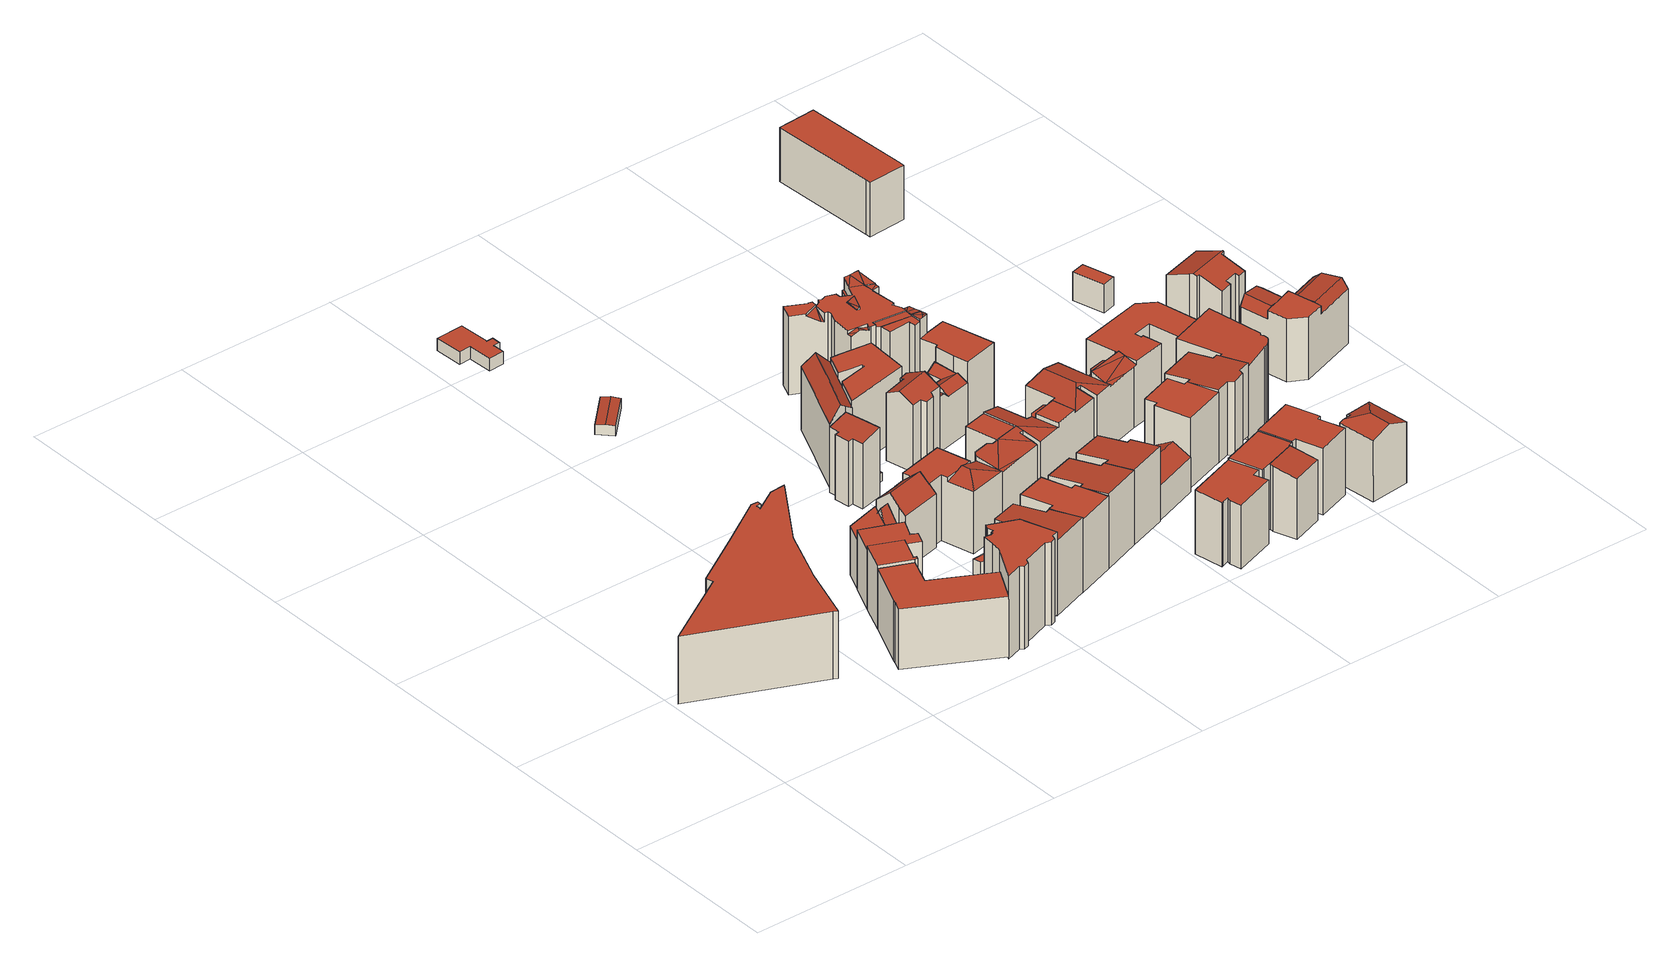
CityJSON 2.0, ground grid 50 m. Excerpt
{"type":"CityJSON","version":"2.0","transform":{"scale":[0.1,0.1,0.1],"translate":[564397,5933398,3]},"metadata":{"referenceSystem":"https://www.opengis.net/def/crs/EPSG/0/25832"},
"CityObjects":{
"building1":{"type":"Building","attributes":{"Gemeindeschluessel":"02000000","Geometrietyp2DReferenz":"3000","function":"31001_1120","roofType":"1000","measuredHeight":21.21,"storeysAboveGround":6},"geometry":[{"type":"MultiSurface","lod":"2","boundaries":[[[0,1,2,3]],[[4,5,6,7]],[[7,6,8,9]],[[9,8,10,11]],[[11,10,12,13]],[[13,12,14,15]],[[16,17,18,19]],[[19,18,20,21]],[[21,20,22,23]],[[23,22,24,25]],[[25,24,26,27]],[[28,29,30,31]],[[31,30,32,33]],[[32,30,29,14,12,10,8,6,5,26,24,22,20,18,17,2,1]],[[28,31,33,0,3,16,19,21,23,25,27,4,7,9,11,13,15]],[[0,33,32,1]],[[28,15,14,29]],[[4,27,26,5]],[[16,3,2,17]]],"semantics":{"surfaces":[{"type":"WallSurface"},{"type":"RoofSurface"},{"type":"GroundSurface"}],"values":[0,0,0,0,0,0,0,0,0,0,0,0,0,1,2,0,0,0,0]}}]},
"building2":{"type":"Building","attributes":{"Gemeindeschluessel":"02000000","Geometrietyp2DReferenz":"3000","function":"31001_2010","roofType":"1000","measuredHeight":19.08,"storeysAboveGround":6},"geometry":[{"type":"MultiSurface","lod":"2","boundaries":[[[34,35,36,37]],[[38,39,40,41]],[[41,40,42,43]],[[44,45,46,47]],[[48,36,35,49]],[[50,51,52,53,54]],[[49,35,34,55,56,57]],[[38,41,43,44,47,58,50,54,48,49,57]],[[56,55,59,60,46,45,42,40,39]],[[42,45,44,43]],[[46,60,58,47]],[[60,59,61,51,50,58]],[[56,39,38,57]],[[37,36,48,54,53]],[[59,55,34,52,51,61]],[[37,53,52,34]]],"semantics":{"surfaces":[{"type":"RoofSurface"},{"type":"WallSurface"},{"type":"GroundSurface"}],"values":[0,1,1,1,1,1,1,2,0,1,1,1,1,1,1,0]}}]},
"building3":{"type":"Building","attributes":{"Gemeindeschluessel":"02000000","Geometrietyp2DReferenz":"3000","function":"31001_2070","roofType":"1000","measuredHeight":19.96,"storeysAboveGround":6},"geometry":[{"type":"MultiSurface","lod":"2","boundaries":[[[62,63,64,65]],[[66,67,68,69]],[[70,71,72,73]],[[74,62,65,75]],[[76,77,78,79]],[[63,80,81,64]],[[82,83,84,85]],[[85,84,86,87]],[[88,89,82,85,87,66,69,90,76,79,74,75]],[[86,84,83,72,71,91,68,67]],[[77,76,90,91,71,70]],[[73,72,89,88,92]],[[74,79,78,80,63,62]],[[88,75,65,64,81,92]],[[86,67,66,87]],[[72,83,82,89]],[[68,91,90,69]],[[73,92,81,80,78,77,70]]],"semantics":{"surfaces":[{"type":"RoofSurface"},{"type":"WallSurface"},{"type":"GroundSurface"}],"values":[0,1,1,1,1,1,1,1,2,0,1,1,1,1,1,1,1,0]}}]},
"building4":{"type":"Building","attributes":{"Gemeindeschluessel":"02000000","Geometrietyp2DReferenz":"3000","function":"31001_2010","roofType":"1000","measuredHeight":18.75,"storeysAboveGround":6},"geometry":[{"type":"MultiSurface","lod":"2","boundaries":[[[93,94,95,96]],[[97,98,99,100]],[[100,99,101,102]],[[103,104,105,106]],[[95,107,108,96]],[[109,94,93,110]],[[102,101,111,112]],[[103,106,109,110,97,100,102,112]],[[97,110,93,96,108,98]],[[109,106,105,107,95,94]],[[104,103,112,111]],[[104,111,101,99,98,108,107,105]]],"semantics":{"surfaces":[{"type":"RoofSurface"},{"type":"WallSurface"},{"type":"GroundSurface"}],"values":[0,1,1,1,1,1,1,2,1,1,1,0]}}]},
"building5":{"type":"Building","attributes":{"Gemeindeschluessel":"02000000","Geometrietyp2DReferenz":"3000","function":"31001_3060","roofType":"3100","measuredHeight":3.36,"storeysAboveGround":1},"geometry":[{"type":"MultiSurface","lod":"2","boundaries":[[[113,114,115,116]],[[117,118,114,113]],[[119,116,115,120]],[[121,118,117,122]],[[122,117,113,116,119]],[[120,115,114,118,121]],[[120,121,122,119]]],"semantics":{"surfaces":[{"type":"RoofSurface"},{"type":"WallSurface"},{"type":"GroundSurface"}],"values":[0,0,1,1,1,1,2]}}]},
"building6":{"type":"Building","attributes":{"Gemeindeschluessel":"02000000","Geometrietyp2DReferenz":"3000","function":"31001_2160","roofType":"1000","measuredHeight":3.96,"storeysAboveGround":1},"geometry":[{"type":"MultiSurface","lod":"2","boundaries":[[[123,124,125,126]],[[127,128,129,130]],[[130,129,131,132]],[[132,131,133,134]],[[134,133,135,136]],[[136,135,137,138]],[[139,137,135,133,131,129,128,140,125,124]],[[141,123,126,142,127,130,132,134,136,138]],[[141,138,137,139]],[[127,142,140,128]],[[123,141,139,124]],[[142,126,125,140]]],"semantics":{"surfaces":[{"type":"WallSurface"},{"type":"RoofSurface"},{"type":"GroundSurface"}],"values":[0,0,0,0,0,0,1,2,0,0,0,0]}}]},
"building7":{"type":"Building","attributes":{"Gemeindeschluessel":"02000000","Geometrietyp2DReferenz":"3000","function":"31001_1010","roofType":"1000","measuredHeight":18.12,"storeysAboveGround":4},"geometry":[{"type":"MultiSurface","lod":"2","boundaries":[[[143,144,145,146,147]],[[148,149,150,151]],[[145,152,146]],[[153,154,155]],[[156,157,158,159]],[[160,161,162,148,151,163,156,159]],[[157,156,163,144,143]],[[164,160,159,158]],[[153,147,146]],[[149,148,162,165]],[[165,162,161,166]],[[161,160,164,155,154,166]],[[163,151,150,152,145,144]],[[164,158,157,143,147,153,155]],[[165,166,154,153,146,152,150,149]]],"semantics":{"surfaces":[{"type":"RoofSurface"},{"type":"WallSurface"},{"type":"GroundSurface"}],"values":[0,1,1,1,1,2,1,1,1,1,1,1,1,0,0]}}]},
"building8":{"type":"Building","attributes":{"name":"Gustav-Adolf-Kirche","Gemeindeschluessel":"02000000","Geometrietyp2DReferenz":"3000","function":"31001_3040","roofType":"1000","measuredHeight":26.11,"storeysAboveGround":5},"geometry":[{"type":"MultiSurface","lod":"2","boundaries":[[[167,168,169,170]],[[170,169,171,172]],[[172,171,173,174]],[[174,173,175,176]],[[177,178,179,180]],[[181,182,183,184]],[[184,183,185,186]],[[186,185,187,188]],[[188,187,189,190]],[[190,189,191,192]],[[192,191,193,194]],[[194,193,195,196]],[[196,195,197,198]],[[199,200,201,202]],[[203,204,205,206]],[[206,205,207,208]],[[208,207,209,210]],[[210,209,211,212]],[[212,211,213,214]],[[215,216,217,218]],[[219,220,221,222]],[[197,195,193,191,189,187,185,183,182,179,178,175,173,171,169,168,221,220,223,217,216]],[[215,218,224,219,222,167,170,172,174,176,225,199,202,203,206,208,210,212,214,181,184,186,188,190,192,194,196,198]],[[224,218,217,223]],[[200,199,225,177]],[[204,203,202,201]],[[215,198,197,216]],[[181,214,213,180,179,182]],[[225,176,175,178,177]],[[167,222,221,168]],[[219,224,223,220]],[[204,201,200,177,180,213,211,209,207,205]]],"semantics":{"surfaces":[{"type":"WallSurface"},{"type":"RoofSurface"},{"type":"GroundSurface"}],"values":[0,0,0,0,0,0,0,0,0,0,0,0,0,0,0,0,0,0,0,0,0,1,2,0,0,0,0,0,0,0,0,1]}}]},
"building9":{"type":"Building","attributes":{"Gemeindeschluessel":"02000000","Geometrietyp2DReferenz":"3000","function":"31001_1010","roofType":"3100","measuredHeight":21.76,"storeysAboveGround":5},"geometry":[{"type":"MultiSurface","lod":"2","boundaries":[[[163,226,227,228]],[[228,227,229,230]],[[230,229,231,232]],[[232,231,233,234]],[[234,233,235,236]],[[236,235,237,238]],[[238,237,239,240]],[[240,239,241,242]],[[243,244,245,156]],[[242,241,246,247]],[[248,249,250,251]],[[251,250,252,253]],[[243,156,163,228,230,232,234,236,238,240,242,247,248,251,253]],[[249,248,247,246,254]],[[244,243,253,252]],[[163,156,245,255,226]],[[244,252,250,249,254,255,245]],[[254,246,241,239,237,235,233,231,229,227,226,255]]],"semantics":{"surfaces":[{"type":"WallSurface"},{"type":"GroundSurface"},{"type":"RoofSurface"}],"values":[0,0,0,0,0,0,0,0,0,0,0,0,1,0,0,0,2,2]}}]},
"building10":{"type":"Building","attributes":{"Gemeindeschluessel":"02000000","Geometrietyp2DReferenz":"3000","function":"31001_1120","roofType":"1000","measuredHeight":23.74,"storeysAboveGround":5},"geometry":[{"type":"MultiSurface","lod":"2","boundaries":[[[256,257,258,259]],[[259,258,260,261]],[[261,260,262,263]],[[264,265,266,267]],[[268,269,270,271]],[[266,265,270,269,262,260,258,257,272]],[[268,271,264,267,273,256,259,261,263]],[[273,267,266,272]],[[264,271,270,265]],[[268,263,262,269]],[[256,273,272,257]]],"semantics":{"surfaces":[{"type":"WallSurface"},{"type":"RoofSurface"},{"type":"GroundSurface"}],"values":[0,0,0,0,0,1,2,0,0,0,0]}}]},
"building11":{"type":"Building","attributes":{"Gemeindeschluessel":"02000000","Geometrietyp2DReferenz":"3000","function":"31001_1120","roofType":"1000","measuredHeight":21.86,"storeysAboveGround":6},"geometry":[{"type":"MultiSurface","lod":"2","boundaries":[[[274,275,276,277]],[[277,276,278,279]],[[279,278,280,281]],[[281,280,282,283]],[[284,285,286,287]],[[287,286,288,289]],[[289,288,275,274]],[[290,291,285,284]],[[291,290,283,282]],[[283,290,284,287,289,274,277,279,281]],[[291,282,280,278,276,275,288,286,285]]],"semantics":{"surfaces":[{"type":"WallSurface"},{"type":"GroundSurface"},{"type":"RoofSurface"}],"values":[0,0,0,0,0,0,0,0,0,1,2]}}]},
"building12":{"type":"Building","attributes":{"Gemeindeschluessel":"02000000","Geometrietyp2DReferenz":"3000","function":"31001_1120","roofType":"1000","measuredHeight":22.93,"storeysAboveGround":5},"geometry":[{"type":"MultiSurface","lod":"2","boundaries":[[[292,293,294,295]],[[295,294,296,297]],[[297,296,298,299]],[[299,298,300,301]],[[301,300,302,303]],[[303,302,304,305]],[[305,304,306,307]],[[307,306,308,309]],[[293,292,309,308]],[[309,292,295,297,299,301,303,305,307]],[[293,308,306,304,302,300,298,296,294]]],"semantics":{"surfaces":[{"type":"WallSurface"},{"type":"GroundSurface"},{"type":"RoofSurface"}],"values":[0,0,0,0,0,0,0,0,0,1,2]}}]},
"building13":{"type":"Building","attributes":{"Gemeindeschluessel":"02000000","Geometrietyp2DReferenz":"3000","function":"31001_2080","roofType":"1000","measuredHeight":2.71,"storeysAboveGround":1},"geometry":[{"type":"MultiSurface","lod":"2","boundaries":[[[310,311,281,312]],[[283,313,312,281]],[[283,314,315,313]],[[315,314,316,317]],[[310,317,316,311]],[[281,311,316,314,283]],[[310,312,313,315,317]]],"semantics":{"surfaces":[{"type":"WallSurface"},{"type":"GroundSurface"},{"type":"RoofSurface"}],"values":[0,0,0,0,0,1,2]}}]},
"building14":{"type":"Building","attributes":{"Gemeindeschluessel":"02000000","Geometrietyp2DReferenz":"3000","function":"31001_1010","roofType":"1000","measuredHeight":23.65,"storeysAboveGround":6},"geometry":[{"type":"MultiSurface","lod":"2","boundaries":[[[318,319,320]],[[321,322,323,324]],[[324,323,325,326]],[[327,328,329,330]],[[331,332,333,334]],[[335,336,337,320]],[[320,337,338,318]],[[339,340,341,342,343,344,345,346,347,348]],[[325,323,322,327,330,349,350,351,335,320,319,343,342,341,340,339]],[[348,347,346,345,344,352,353,354,355,356]],[[357,358,359,334,333,360,361,336,335,351,362]],[[343,319,318,338,363,364,365,366,367,352,344]],[[368,369,370,371,372,373,374,375,376,377]],[[371,370,369,368,378,321,324,326,379,356,355,354,353,352,367,366,365,364,380,381,372],[359,358,357,362,382,383,384,331,334]],[[377,376,375,374,373,385,386,363,338,337,336,361,360,333,332,329,328]],[[384,383,382,362,351,350,349,330]],[[386,385,373,372,381,380,364,363]],[[327,322,321,378,368,377,328]],[[330,329,332,331,384]],[[356,379,326,325,339,348]]],"semantics":{"surfaces":[{"type":"RoofSurface"},{"type":"WallSurface"},{"type":"GroundSurface"}],"values":[0,1,1,1,1,1,1,0,0,1,1,1,1,2,0,1,1,1,1,1]}}]},
"building15":{"type":"Building","attributes":{"Gemeindeschluessel":"02000000","Geometrietyp2DReferenz":"3000","function":"31001_1120","roofType":"1000","measuredHeight":23.63,"storeysAboveGround":5},"geometry":[{"type":"MultiSurface","lod":"2","boundaries":[[[387,388,389,390]],[[390,389,391,392]],[[392,391,393,394]],[[394,393,395,396]],[[396,395,397,398]],[[398,397,399,400]],[[400,399,401,402]],[[402,401,403,404]],[[388,387,404,403]],[[404,387,390,392,394,396,398,400,402]],[[388,403,401,399,397,395,393,391,389]]],"semantics":{"surfaces":[{"type":"WallSurface"},{"type":"GroundSurface"},{"type":"RoofSurface"}],"values":[0,0,0,0,0,0,0,0,0,1,2]}}]},
"building16":{"type":"Building","attributes":{"Gemeindeschluessel":"02000000","Geometrietyp2DReferenz":"3000","function":"31001_1120","roofType":"3100","measuredHeight":23.64,"storeysAboveGround":6},"geometry":[{"type":"MultiSurface","lod":"2","boundaries":[[[405,406,407,408,409,410,411]],[[412,411,410,413]],[[413,410,409,414]],[[414,409,408,415]],[[415,408,407,416]],[[417,418,419,420]],[[421,422,423,424]],[[424,423,425,426]],[[427,421,424,426,412,413,414,415,416,417,420]],[[422,421,427,428]],[[428,427,420,419]],[[412,426,425,405,411]],[[417,416,407,406,418]],[[428,419,418,406,405,425,423,422]]],"semantics":{"surfaces":[{"type":"RoofSurface"},{"type":"WallSurface"},{"type":"GroundSurface"}],"values":[0,1,1,1,1,1,1,1,2,1,1,1,1,0]}}]},
"building17":{"type":"Building","attributes":{"Gemeindeschluessel":"02000000","Geometrietyp2DReferenz":"3000","function":"31001_1120","roofType":"1000","measuredHeight":23.73,"storeysAboveGround":5},"geometry":[{"type":"MultiSurface","lod":"2","boundaries":[[[429,430,431,432]],[[432,431,433,434]],[[434,433,435,436]],[[436,435,437,396]],[[396,437,393,394]],[[394,393,438,439]],[[439,438,440,441]],[[430,429,441,440]],[[441,429,432,434,436,396,394,439]],[[430,440,438,393,437,435,433,431]]],"semantics":{"surfaces":[{"type":"WallSurface"},{"type":"GroundSurface"},{"type":"RoofSurface"}],"values":[0,0,0,0,0,0,0,0,1,2]}}]},
"building18":{"type":"Building","attributes":{"Gemeindeschluessel":"02000000","Geometrietyp2DReferenz":"3000","function":"31001_1120","roofType":"3100","measuredHeight":17.54,"storeysAboveGround":5},"geometry":[{"type":"MultiSurface","lod":"2","boundaries":[[[442,443,444,445,446]],[[447,443,442]],[[448,444,443,449]],[[445,450,446]],[[451,452,453,454]],[[454,453,455,456]],[[457,458,459,448,460]],[[461,462,463,449,443,447,464]],[[465,466,459,458,451,454,456,467,461,464]],[[465,464,447,442,446,450,468]],[[452,451,458,457,469]],[[461,467,470,471,472,462]],[[470,467,456,455]],[[448,449,463,473]],[[445,444,448]],[[448,459,466,474]],[[474,466,465,468]],[[470,455,453,452,469,471]],[[473,463,462,472]],[[473,472,471,469,457,460,448]],[[474,468,450,445,448]]],"semantics":{"surfaces":[{"type":"RoofSurface"},{"type":"WallSurface"},{"type":"GroundSurface"}],"values":[0,0,0,1,1,1,1,1,2,1,1,1,1,1,1,1,1,0,0,0,0]}}]},
"building19":{"type":"Building","attributes":{"Gemeindeschluessel":"02000000","Geometrietyp2DReferenz":"3000","function":"31001_1120","roofType":"1000","measuredHeight":20.12,"storeysAboveGround":5},"geometry":[{"type":"MultiSurface","lod":"2","boundaries":[[[475,476,477,478,479,480,481,482,483,484,485,486]],[[487,488,489,490,491,492,493,494,495,496,497,498]],[[498,497,476,475]],[[497,496,477,476]],[[496,495,478,477]],[[495,494,479,478]],[[494,493,480,479]],[[493,492,481,480]],[[492,491,482,481]],[[491,490,483,482]],[[490,489,484,483]],[[489,488,485,484]],[[488,487,486,485]],[[487,498,475,486]]],"semantics":{"surfaces":[{"type":"GroundSurface"},{"type":"RoofSurface"},{"type":"WallSurface"}],"values":[0,1,2,2,2,2,2,2,2,2,2,2,2,2]}}]},
"building20":{"type":"Building","attributes":{"Gemeindeschluessel":"02000000","Geometrietyp2DReferenz":"3000","function":"31001_1010","roofType":"1000","measuredHeight":25.19,"storeysAboveGround":7},"geometry":[{"type":"MultiSurface","lod":"2","boundaries":[[[499,500,501,502,503,504,505]],[[506,507,508]],[[509,507,506]],[[510,511,512]],[[510,513,514,511]],[[515,514,513]],[[515,516,517,514]],[[518,519,520,521,522,523]],[[524,525,526]],[[527,528,524]],[[529,530,531,532,533,534,535]],[[536,537,538]],[[539,536,538]],[[539,540,536]],[[541,542,540,539]],[[543,544,545,546]],[[547,544,543]],[[548,549,550,551]],[[552,553,549,548]],[[520,554,555,552,548]],[[556,557,558,559]],[[560,561,556,559]],[[562,556,561]],[[563,557,556]],[[562,564,563,556]],[[565,566,567]],[[568,569,570,571,572,573,574,575,576]],[[577,578,579,580,581]],[[582,505,504,583]],[[583,504,503,584]],[[584,503,502,585]],[[566,501,500,586,507,567]],[[507,586,500,499,508]],[[587,588,589,590]],[[509,591,586,507]],[[567,507,586,592,565]],[[575,593,594,576]],[[516,595,596,517]],[[522,597,598,523]],[[599,598,600,601]],[[534,519,518,535]],[[521,602,597,522]],[[603,527,604]],[[576,594,605,568]],[[524,528,606]],[[606,528,527,603]],[[607,532,531,608]],[[608,531,530,609]],[[609,530,529,610]],[[611,612,613,614]],[[545,541,539,546]],[[580,547,543,581]],[[558,555,554,559]],[[615,574,573,616]],[[616,573,572,617]],[[617,572,571,618]],[[619,579,578,620]],[[621,622,623,624,625,591,509,506,508,499,505,582]],[[541,545,544,547,580,579,619,626,627,628,629,542]],[[607,630,631,632,633,564,562,561,560,533,532]],[[564,633,634,635,636,637,638,553,552,555,558,557,563]],[[639,640,641,642,601,600,595,516,515,513,510,512,643]],[[514,596,595,600,598,597,602,644,613,612,645,646,647,648,539,538,605,594,593,649,650,651,652,653,654,655,592,586,591,625,656,657,658,589,588,659],[525,524,606,603,604,526]],[[632,631,630,607,608,609,610,660,599,601,642,641,640,639,643,661,587,590,662,663,664,624,623,622,621,582,583,584,585,665,666,667,668,669,670,671,672,673,674,615,616,617,618,675,676,677,629,628,627,626,619,620,678,679,680,611,614,681,682,683,638,637,636,635,634,633]],[[501,566,565,592,655,667,666,665,585,502]],[[512,511,659,588,587,661,643]],[[644,551,550,682,681,614,613]],[[571,570,537,536,540,677,676,675,618]],[[533,560,559,554,520,519,534]],[[550,549,553,638,683,682]],[[542,629,677,540]],[[678,620,578,577,647,646,679]],[[648,647,577,581,543,546,539]],[[605,538,537,570,569,568]],[[645,612,611,680,679,646]],[[610,529,535,518,660]],[[602,521,520,548,551,644]],[[660,518,523,598,599]],[[593,575,574,615,674,673,649]],[[664,663,657,656,625,624]],[[651,650,649,673,672,671]],[[652,651,671,670,669,653]],[[655,654,653,669,668,667]],[[514,517,596,514,659,511]],[[589,658,657,663,662,590]],[[604,527,524,526]]],"semantics":{"surfaces":[{"type":"RoofSurface"},{"type":"WallSurface"},{"type":"GroundSurface"}],"values":[0,0,0,0,0,0,0,0,0,0,0,0,0,0,0,0,0,0,0,0,0,0,0,0,0,0,0,0,1,1,1,1,1,1,1,1,1,1,1,1,1,1,1,1,1,1,1,1,1,1,1,1,1,1,1,1,1,1,1,1,1,1,0,2,1,1,1,1,1,1,1,1,1,1,1,1,1,1,1,1,1,1,1,1,1,0]}}]},
"building21":{"type":"Building","attributes":{"Gemeindeschluessel":"02000000","Geometrietyp2DReferenz":"3000","function":"31001_1010","roofType":"1000","measuredHeight":21.42,"storeysAboveGround":5},"geometry":[{"type":"MultiSurface","lod":"2","boundaries":[[[684,685,686,687,688,689]],[[690,686,685]],[[686,690,691,692,693,694,695,696,697,687]],[[698,699,692]],[[700,701,702,703]],[[704,705,706,707,708,709,710,711,712]],[[708,713,709]],[[714,715,716,717]],[[718,719,720]],[[721,718,720]],[[722,723,724,718,721]],[[725,722,721]],[[726,727,728,729,730,731]],[[732,733,734,735,736,737,738,739]],[[740,741,742,743]],[[696,744,697]],[[688,745,689]],[[746,695,694,747]],[[692,691,698]],[[692,748,693]],[[700,710,709,701]],[[749,707,706,750]],[[750,706,705,751]],[[752,753,754,755]],[[755,754,756,757]],[[731,756,758,726]],[[701,709,759,702]],[[726,758,717,716,760,727]],[[760,716,715,761]],[[762,714,717,758]],[[727,760,763,728]],[[764,765,766,767]],[[767,766,768,769]],[[770,771,772,773]],[[773,772,774,775]],[[775,774,776,777]],[[778,779,780,781]],[[739,782,783,732]],[[721,784,725]],[[732,783,720,719,785,733]],[[785,719,718]],[[721,720,783]],[[733,785,786,734]],[[787,788,789,790]],[[791,792,793,794]],[[794,793,795,796]],[[724,797,718]],[[798,799,800,801]],[[802,803,804,805]],[[806,730,729,807]],[[808,738,737,809]],[[809,737,736,810]],[[810,736,735,811]],[[812,813,814,815]],[[712,711,816,817,818,819]],[[777,776,820,761,715,714,762,713,708,707,749]],[[813,812,801,800]],[[815,814,821,822]],[[823,723,722,725,784,824,771,770]],[[825,821,814,813,800,799,789,788,786,785,718,797,795,793,792]],[[826,791,794,796,823,770,773,775,777,749,750,751,827,828,829,830,740,743,831,746,747,802,805,817,816,832,752,755,757,806,807,764,767,769,778,781,808,809,810,811,787,790,798,801,812,815,822]],[[829,828,698,691,690,685,684]],[[803,802,747,694,693,748]],[[699,698,828,827,833]],[[798,790,789,799]],[[787,811,735,734,786,788]],[[791,826,825,792]],[[826,822,821,825]],[[823,796,795,797,724,723]],[[808,781,780,782,739,738]],[[764,807,729,728,763,765]],[[778,769,768,834,779]],[[806,757,756,731,730]],[[827,751,705,704,833]],[[832,816,711,710,700,703]],[[752,832,703,702,759,753]],[[818,817,805,804]],[[688,687,697]],[[830,829,684,689,745,835]],[[746,831,836,744,696,695]],[[741,740,830,835]],[[836,831,743,742]],[[837,824,784,721,783,782,780,779,834]],[[771,824,837,820,776,774,772]],[[766,765,763,760,761,820,837,834,768]],[[709,713,762,758,756,754,753,759]],[[699,833,704,712,819,692]],[[818,804,803,748,692,819]],[[836,742,741,835,745,688,697,744]]],"semantics":{"surfaces":[{"type":"RoofSurface"},{"type":"WallSurface"},{"type":"GroundSurface"}],"values":[0,0,0,0,0,0,0,0,0,0,0,0,0,0,1,1,1,1,1,1,1,1,1,1,1,1,1,1,1,1,1,1,1,1,1,1,1,1,1,1,1,1,1,1,1,1,1,1,1,1,1,1,1,1,1,1,1,1,1,0,2,1,1,1,1,1,1,1,1,1,1,1,1,1,1,1,1,1,1,1,1,1,0,0,0,0,0,0,0]}}]},
"building22":{"type":"Building","attributes":{"Gemeindeschluessel":"02000000","Geometrietyp2DReferenz":"3000","function":"31001_2010","roofType":"3100","measuredHeight":14.02,"storeysAboveGround":3},"geometry":[{"type":"MultiSurface","lod":"2","boundaries":[[[838,839,840,841,842,843,844,845,846]],[[847,840,839,848]],[[849,846,845,850]],[[850,845,844,851]],[[851,844,843,852]],[[852,843,842,853]],[[853,842,841,854]],[[855,838,846,849]],[[856,847,848,857]],[[857,848,839,838,855]],[[854,841,840,847,856]],[[854,856,857,855,849,850,851,852,853]]],"semantics":{"surfaces":[{"type":"RoofSurface"},{"type":"WallSurface"},{"type":"GroundSurface"}],"values":[0,0,1,1,1,1,1,1,1,1,1,2]}}]},
"building23":{"type":"Building","attributes":{"Gemeindeschluessel":"02000000","Geometrietyp2DReferenz":"3000","function":"31001_1120","roofType":"1000","measuredHeight":22.3,"storeysAboveGround":6},"geometry":[{"type":"MultiSurface","lod":"2","boundaries":[[[858,859,860,861]],[[861,860,862,863]],[[863,862,864,865]],[[456,866,867,868]],[[868,867,859,858]],[[461,869,870,467]],[[467,870,866,456]],[[865,864,869,461]],[[865,461,467,456,868,858,861,863]],[[869,864,862,860,859,867,866,870]]],"semantics":{"surfaces":[{"type":"WallSurface"},{"type":"GroundSurface"},{"type":"RoofSurface"}],"values":[0,0,0,0,0,0,0,0,1,2]}}]},
"building24":{"type":"Building","attributes":{"Gemeindeschluessel":"02000000","Geometrietyp2DReferenz":"3000","function":"31001_1120","roofType":"1000","measuredHeight":20.7,"storeysAboveGround":5},"geometry":[{"type":"MultiSurface","lod":"2","boundaries":[[[871,872,873,874,875]],[[876,877,878,879]],[[880,881,882,883]],[[884,885,886,887]],[[887,886,888,889]],[[889,888,890,891]],[[873,892,893,874]],[[894,872,871,895]],[[895,871,875,896]],[[897,880,883,876,879,884,887,889,891,894,895,896]],[[897,896,875,874,893]],[[894,891,890,892,873,872]],[[877,876,883,882]],[[881,880,897,893]],[[885,884,879,878]],[[885,878,877,882,881,893,892,890,888,886]]],"semantics":{"surfaces":[{"type":"RoofSurface"},{"type":"WallSurface"},{"type":"GroundSurface"}],"values":[0,1,1,1,1,1,1,1,1,2,1,1,1,1,1,0]}}]},
"building25":{"type":"Building","attributes":{"Gemeindeschluessel":"02000000","Geometrietyp2DReferenz":"3000","function":"31001_1120","roofType":"1000","measuredHeight":22.07,"storeysAboveGround":6},"geometry":[{"type":"MultiSurface","lod":"2","boundaries":[[[898,899,900,901,902,903,904,905]],[[906,907,908,909,910,911,912,913]],[[906,905,904,907]],[[907,904,903,908]],[[908,903,902,909]],[[909,902,901,910]],[[910,901,900,911]],[[911,900,899,912]],[[912,899,898,913]],[[913,898,905,906]]],"semantics":{"surfaces":[{"type":"RoofSurface"},{"type":"GroundSurface"},{"type":"WallSurface"}],"values":[0,1,2,2,2,2,2,2,2,2]}}]},
"building26":{"type":"Building","attributes":{"Gemeindeschluessel":"02000000","Geometrietyp2DReferenz":"3000","function":"31001_1120","roofType":"1000","measuredHeight":20.96,"storeysAboveGround":5},"geometry":[{"type":"MultiSurface","lod":"2","boundaries":[[[914,915,916,917,918,919,920,921,922]],[[887,923,924,925,926,927,928,929,889]],[[887,922,921,923]],[[923,921,920,924]],[[924,920,919,925]],[[925,919,918,926]],[[926,918,917,927]],[[927,917,916,928]],[[928,916,915,929]],[[929,915,914,889]],[[889,914,922,887]]],"semantics":{"surfaces":[{"type":"RoofSurface"},{"type":"GroundSurface"},{"type":"WallSurface"}],"values":[0,1,2,2,2,2,2,2,2,2,2]}}]},
"building27":{"type":"Building","attributes":{"Gemeindeschluessel":"02000000","Geometrietyp2DReferenz":"3000","function":"31001_1120","roofType":"1000","measuredHeight":23.15,"storeysAboveGround":5},"geometry":[{"type":"MultiSurface","lod":"2","boundaries":[[[930,931,932,933]],[[933,932,934,935]],[[936,937,938,939]],[[939,938,940,941]],[[941,940,942,943]],[[943,942,944,945]],[[945,944,946,947]],[[947,946,948,949]],[[949,948,950,951]],[[951,950,952,953]],[[937,936,935,934]],[[931,930,953,952]],[[953,930,933,935,936,939,941,943,945,947,949,951]],[[931,952,950,948,946,944,942,940,938,937,934,932]]],"semantics":{"surfaces":[{"type":"WallSurface"},{"type":"GroundSurface"},{"type":"RoofSurface"}],"values":[0,0,0,0,0,0,0,0,0,0,0,0,1,2]}}]},
"building28":{"type":"Building","attributes":{"Gemeindeschluessel":"02000000","Geometrietyp2DReferenz":"3000","function":"31001_2080","roofType":"1000","measuredHeight":4.65,"storeysAboveGround":1},"geometry":[{"type":"MultiSurface","lod":"2","boundaries":[[[954,955,956,957]],[[957,956,958,959]],[[959,958,960,961]],[[961,960,962,963]],[[964,965,966,967]],[[968,969,970,971]],[[972,973,968,971,954,957,959,961,963,964,967,974]],[[970,969,975,976,977,966,965,962,960,958,956,955]],[[977,976,972,974]],[[976,975,973,972]],[[975,969,968,973]],[[966,977,974,967]],[[970,955,954,971]],[[962,965,964,963]]],"semantics":{"surfaces":[{"type":"WallSurface"},{"type":"GroundSurface"},{"type":"RoofSurface"}],"values":[0,0,0,0,0,0,1,2,0,0,0,0,0,0]}}]},
"building29":{"type":"Building","attributes":{"Gemeindeschluessel":"02000000","Geometrietyp2DReferenz":"3000","function":"31001_1120","roofType":"3200","measuredHeight":21.62,"storeysAboveGround":5},"geometry":[{"type":"MultiSurface","lod":"2","boundaries":[[[978,979,980,981,982]],[[980,983,984,985,981]],[[979,986,983,980]],[[987,978,982,988]],[[989,985,984,990]],[[990,984,983,991]],[[991,983,986,992]],[[987,988,989,990,991,992]],[[987,992,986,979,978]],[[989,988,982,981,985]]],"semantics":{"surfaces":[{"type":"RoofSurface"},{"type":"WallSurface"},{"type":"GroundSurface"}],"values":[0,0,0,1,1,1,1,2,1,1]}}]},
"building30":{"type":"Building","attributes":{"Gemeindeschluessel":"02000000","Geometrietyp2DReferenz":"3000","function":"31001_1120","roofType":"1000","measuredHeight":25.55,"storeysAboveGround":5},"geometry":[{"type":"MultiSurface","lod":"2","boundaries":[[[993,994,995,996]],[[996,995,997,998]],[[998,997,999,1000]],[[1000,999,1001,1002]],[[1002,1001,1003,1004]],[[1004,1003,1005,1006]],[[1006,1005,1007,1008]],[[1008,1007,1009,1010]],[[1010,1009,1011,1012]],[[1012,1011,1013,1014]],[[1015,1016,1017,1018]],[[1018,1017,1019,1020]],[[1021,1013,1011,1009,1007,1005,1003,1001,999,997,995,994,1022,1019,1017,1016]],[[1023,1015,1018,1020,1024,993,996,998,1000,1002,1004,1006,1008,1010,1012,1014]],[[1024,1020,1019,1022]],[[1015,1023,1021,1016]],[[1023,1014,1013,1021]],[[993,1024,1022,994]]],"semantics":{"surfaces":[{"type":"WallSurface"},{"type":"RoofSurface"},{"type":"GroundSurface"}],"values":[0,0,0,0,0,0,0,0,0,0,0,0,1,2,0,0,0,0]}}]},
"building31":{"type":"Building","attributes":{"Gemeindeschluessel":"02000000","Geometrietyp2DReferenz":"3000","function":"31001_1120","roofType":"1000","measuredHeight":17.12,"storeysAboveGround":6},"geometry":[{"type":"MultiSurface","lod":"2","boundaries":[[[1025,1026,1027,1028,1029,1030]],[[1031,1032,1033,1034,1035,1036]],[[1031,1030,1029,1032]],[[1032,1029,1028,1033]],[[1033,1028,1027,1034]],[[1034,1027,1026,1035]],[[1035,1026,1025,1036]],[[1036,1025,1030,1031]]],"semantics":{"surfaces":[{"type":"RoofSurface"},{"type":"GroundSurface"},{"type":"WallSurface"}],"values":[0,1,2,2,2,2,2,2]}}]},
"building32":{"type":"Building","attributes":{"Gemeindeschluessel":"02000000","Geometrietyp2DReferenz":"3000","function":"31001_2420","roofType":"1000","measuredHeight":9,"storeysAboveGround":1},"geometry":[{"type":"MultiSurface","lod":"2","boundaries":[[[1037,1038,1039,1040]],[[1041,1042,1043,1044]],[[1044,1043,1038,1037]],[[1043,1042,1039,1038]],[[1042,1041,1040,1039]],[[1041,1044,1037,1040]]],"semantics":{"surfaces":[{"type":"GroundSurface"},{"type":"RoofSurface"},{"type":"WallSurface"}],"values":[0,1,2,2,2,2]}}]},
"building33":{"type":"Building","attributes":{"Gemeindeschluessel":"02000000","Geometrietyp2DReferenz":"3000","function":"31001_1010","roofType":"3100","measuredHeight":21.21,"storeysAboveGround":5},"geometry":[{"type":"MultiSurface","lod":"2","boundaries":[[[1045,1046,1047,1048]],[[1049,1050,1051,1052]],[[1052,1051,1053,1054]],[[1054,1053,1055,1056]],[[1056,1055,1057,1058]],[[1058,1057,1059,1060]],[[1060,1059,1061,1062]],[[1063,1064,1065,1066]],[[1067,1063,1066,1045,1048,1068,1049,1052,1054,1056,1058,1060,1062]],[[1064,1063,1067,1069]],[[1069,1067,1062,1061]],[[1049,1068,1070,1071,1050]],[[1045,1066,1065,1072,1046]],[[1070,1068,1048,1047]],[[1069,1061,1059,1057,1055,1053,1051,1050,1071,1072,1065,1064]],[[1070,1047,1046,1072,1071]]],"semantics":{"surfaces":[{"type":"WallSurface"},{"type":"GroundSurface"},{"type":"RoofSurface"}],"values":[0,0,0,0,0,0,0,0,1,0,0,0,0,0,2,2]}}]},
"building34":{"type":"Building","attributes":{"Gemeindeschluessel":"02000000","Geometrietyp2DReferenz":"3000","function":"31001_1120","roofType":"1000","measuredHeight":20.16,"storeysAboveGround":5},"geometry":[{"type":"MultiSurface","lod":"2","boundaries":[[[1073,1074,1075,1076,1077]],[[1075,1078,1079,1080,1076]],[[1081,1082,1083,1084,1078,1074,1085,1086,1087,1088,1089]],[[1079,1090,1091,1080]],[[1092,1093,1094,1095]],[[1081,1096,1097,1093,1092]],[[1089,1098,1099,1097,1096]],[[1073,1085,1074]],[[1089,1088,1098]],[[1100,1087,1086,1101]],[[1100,1101,1102,1103,1104,1105,1106]],[[1103,1102,1077,1076,1080,1091]],[[1106,1105,1094,1093,1097,1099]],[[1081,1089,1096]],[[1100,1106,1099,1098,1088,1087]],[[1082,1081,1092,1095]],[[1105,1104,1083,1082,1095,1094]],[[1104,1103,1091,1090,1084,1083]],[[1078,1084,1090,1079]],[[1102,1101,1086,1085,1073,1077]],[[1074,1078,1075]]],"semantics":{"surfaces":[{"type":"RoofSurface"},{"type":"WallSurface"},{"type":"GroundSurface"}],"values":[0,0,0,0,0,0,0,1,1,1,2,1,1,1,1,1,1,1,1,1,1]}}]}
},
"vertices":[
[2,445,25],[2,445,237],[236,587,237],[236,587,25],[548,775,25],[548,775,237],[602,808,237],[602,808,25],[618,818,237],[618,818,25],[666,821,237],[666,821,25],[659,811,237],[659,811,25],[527,613,237],[527,613,25],[231,611,25],[231,611,237],[400,715,237],[400,715,25],[541,805,237],[541,805,25],[563,804,237],[563,804,25],[563,791,237],[563,791,25],[548,790,237],[548,790,25],[459,446,25],[459,446,237],[403,273,237],[403,273,25],[391,279,237],[391,279,25],
[870,177,62],[876,188,59],[879,221,53],[760,278,53],[556,210,21],[556,210,212],[567,240,212],[567,240,21],[570,248,212],[570,248,21],[632,392,21],[632,392,212],[725,353,212],[725,353,21],[879,221,21],[876,188,21],[741,245,21],[741,245,53],[741,245,62],[758,279,53],[758,279,21],[870,177,212],[815,74,212],[815,74,21],[691,270,21],[733,249,212],[691,270,212],[733,249,53],
[833,353,33],[832,361,33],[784,382,33],[769,345,33],[725,353,22],[725,353,222],[632,392,222],[632,392,22],[762,440,60],[762,440,222],[745,399,222],[745,399,60],[833,353,22],[769,345,22],[816,417,22],[816,417,60],[826,412,60],[826,412,22],[832,361,60],[784,382,60],[729,363,22],[729,363,222],[737,359,222],[737,359,22],[734,350,222],[734,350,22],[785,382,22],[745,399,22],[669,480,22],[669,480,222],[785,382,60],
[816,417,62],[825,423,62],[821,456,62],[806,421,62],[669,480,21],[669,480,209],[708,570,209],[708,570,21],[788,537,209],[788,537,21],[802,467,21],[802,467,209],[820,458,209],[820,458,21],[821,456,209],[806,421,209],[825,423,21],[816,417,21],[828,521,209],[828,521,21],
[450,1297,272],[543,1389,272],[524,1409,269],[430,1316,269],[469,1277,269],[562,1369,269],[430,1316,238],[524,1409,238],[562,1369,238],[469,1277,238],
[362,1793,240],[362,1793,279],[357,1880,279],[357,1880,240],[450,1788,240],[450,1788,279],[470,1789,279],[470,1789,240],[471,1761,279],[471,1761,240],[451,1760,279],[451,1760,240],[453,1723,279],[453,1723,240],[404,1720,279],[404,1720,240],[400,1796,279],[444,1885,279],[400,1796,240],[444,1885,240],
[852,621,205],[847,662,146],[842,660,146],[831,634,179],[822,613,205],[708,570,24],[708,570,179],[734,630,179],[734,630,24],[842,660,179],[813,592,179],[803,569,179],[803,569,151],[857,578,24],[857,578,143],[816,568,145],[816,568,24],[815,572,24],[802,568,24],[788,537,24],[847,662,24],[815,572,150],[788,537,179],[802,568,179],
[903,255,14],[903,255,275],[911,258,275],[911,258,14],[909,262,275],[909,262,14],[920,266,275],[920,266,14],[915,283,275],[915,283,14],[922,299,161],[922,299,275],[1007,264,275],[1007,264,161],[1012,251,14],[1012,251,275],[1046,156,275],[1046,156,14],[1025,149,275],[1025,149,14],[1020,134,275],[1020,134,14],[1004,128,275],[1004,128,14],[989,136,275],[989,136,14],[900,104,275],[900,104,14],[894,90,275],[894,90,14],[878,84,275],[878,84,14],[907,305,14],[907,305,161],[901,327,161],[901,327,14],[953,330,14],[953,330,161],[958,315,161],[958,315,14],[964,317,161],[964,317,14],[981,309,161],[981,309,14],[987,288,161],[987,288,14],[998,291,161],[998,291,14],[865,92,14],[865,92,275],[815,74,275],[815,74,14],[879,221,14],[879,221,275],[882,257,275],[882,257,14],[876,188,275],[876,188,14],[922,299,14],
[847,662,196],[879,671,195],[879,671,24],[881,662,203],[881,662,24],[891,665,203],[891,665,24],[889,669,199],[889,669,24],[918,677,198],[918,677,24],[920,672,202],[920,672,24],[931,676,201],[931,676,24],[928,684,193],[928,684,24],[859,557,24],[859,557,193],[857,578,212],[963,694,191],[963,694,24],[984,610,24],[984,610,214],[985,610,214],[985,610,24],[990,588,193],[990,588,24],[977,640,242],[853,611,242],
[1087,388,9],[1087,388,225],[1120,292,236],[1120,292,9],[1134,297,236],[1134,297,9],[1168,200,246],[1168,200,9],[1035,260,9],[1035,260,236],[1009,332,228],[1009,332,9],[1046,156,9],[1046,156,246],[1012,251,236],[1012,251,9],[1005,364,225],[1005,364,9],
[924,926,28],[924,926,232],[938,928,234],[938,928,28],[933,961,234],[933,961,28],[1000,976,245],[1000,976,28],[1014,904,246],[1014,904,28],[950,845,28],[950,845,234],[945,880,234],[945,880,28],[931,878,232],[931,878,28],[1022,862,28],[1022,862,246],
[1210,424,8],[1210,424,238],[1241,335,238],[1241,335,8],[1256,340,238],[1256,340,8],[1261,327,238],[1261,327,8],[1291,243,238],[1291,243,8],[1168,200,238],[1168,200,8],[1134,297,238],[1134,297,8],[1150,302,238],[1150,302,8],[1117,396,238],[1117,396,8],
[1051,988,55],[1051,988,28],[1000,976,55],[1014,904,55],[1074,916,28],[1074,916,55],[1059,990,28],[1059,990,55],
[1141,1180,241],[1120,1189,241],[1117,1182,241],[1030,990,42],[1030,990,242],[1027,983,242],[1027,983,42],[1000,976,263],[1000,976,42],[1031,990,241],[1031,990,260],[1069,1075,260],[1069,1075,241],[1158,1094,42],[1158,1094,260],[1159,1103,260],[1159,1103,42],[1086,1113,241],[1086,1113,260],[1117,1182,260],[1141,1180,260],[980,972,278],[1027,1076,278],[1045,1117,278],[1076,1187,278],[1084,1204,278],[1048,1219,242],[1036,1192,242],[1005,1122,242],[980,1065,242],[933,961,242],[1074,1086,242],[1085,1112,242],[1085,1113,242],[1048,1219,42],[1036,1192,42],[1005,1122,42],[980,1065,42],[933,961,42],[1086,1113,42],[1128,1107,42],[1158,1104,42],[1158,1104,260],[1128,1107,260],[1085,1113,42],[1143,1179,260],[1143,1179,42],[1141,1180,42],[1120,1189,42],[1084,1204,42],[1235,1032,42],[1239,1095,42],[1240,1121,42],[1241,1138,42],[1243,1168,42],[1243,1168,260],[1241,1138,260],[1240,1121,260],[1239,1095,260],[1235,1032,260],[1031,990,42],[980,972,42],[1145,1179,42],[1180,1175,42],[1085,1112,42],[1074,1086,42],[1069,1075,42],[1180,1175,260],[1145,1179,260],
[1335,461,9],[1335,461,226],[1368,370,236],[1368,370,9],[1382,375,236],[1382,375,9],[1383,373,236],[1383,373,9],[1413,287,245],[1413,287,9],[1291,243,245],[1291,243,9],[1261,327,236],[1261,327,9],[1277,333,236],[1277,333,9],[1241,433,225],[1241,433,9],
[1152,942,263],[1264,974,263],[1251,1033,232],[1221,1021,233],[1223,1018,235],[1219,1004,242],[1143,984,240],[1143,984,27],[1219,1004,27],[1223,1018,27],[1221,1021,27],[1251,1033,27],[1274,924,27],[1274,924,237],[1239,915,237],[1239,915,27],[1206,894,27],[1206,894,232],[1195,904,238],[1195,904,27],[1162,896,239],[1162,896,27],[1235,902,27],[1235,902,231],
[1460,497,9],[1460,497,226],[1491,411,236],[1491,411,9],[1505,416,236],[1505,416,9],[1536,330,246],[1536,330,9],[1413,287,246],[1399,378,236],[1399,378,9],[1366,470,225],[1366,470,9],
[1261,987,185],[1293,928,203],[1279,993,203],[1273,992,197],[1260,989,185],[1274,924,203],[1298,998,184],[1312,932,184],[1260,989,203],[1337,1052,28],[1337,1052,185],[1370,1061,203],[1370,1061,28],[1370,1057,203],[1370,1057,28],[1345,1006,185],[1345,1006,28],[1298,998,28],[1309,1000,184],[1390,950,28],[1390,950,185],[1312,932,185],[1274,924,28],[1251,1033,28],[1290,1040,28],[1379,994,28],[1251,1033,203],[1345,1007,185],[1379,994,201],[1381,985,201],[1382,982,203],[1305,965,203],[1290,1040,184],
[1659,95,25],[1675,51,25],[1544,5,25],[1537,41,25],[1539,54,25],[1517,46,25],[1512,44,25],[1496,136,25],[1501,138,25],[1524,146,25],[1653,192,25],[1684,104,25],[1684,104,226],[1653,192,226],[1524,146,226],[1501,138,226],[1496,136,226],[1512,44,226],[1517,46,226],[1539,54,226],[1537,41,226],[1544,5,226],[1675,51,226],[1659,95,226],
[1144,1316,316],[1190,1334,316],[1191,1349,316],[1180,1353,316],[1179,1351,316],[1119,1381,316],[1100,1336,316],[1179,1300,286],[1190,1334,310],[1144,1316,310],[1187,1296,283],[1199,1173,309],[1181,1190,302],[1180,1175,302],[1207,1172,312],[1211,1187,312],[1226,1169,305],[1235,1168,302],[1241,1183,302],[1268,1159,305],[1363,1148,305],[1362,1163,308],[1361,1169,309],[1257,1181,309],[1256,1166,306],[1266,1296,312],[1264,1296,312],[1261,1251,312],[1269,1248,320],[1290,1298,320],[1271,1125,304],[1340,1130,304],[1341,1108,304],[1362,1114,304],[1365,1115,304],[1363,1148,304],[1268,1159,304],[1346,1385,318],[1327,1385,318],[1312,1348,312],[1350,1330,312],[1375,1386,318],[1378,1318,312],[1375,1381,317],[1352,1303,307],[1378,1316,310],[1378,1318,310],[1350,1330,310],[1379,1305,307],[1361,1169,307],[1382,1188,304],[1361,1187,305],[1360,1188,305],[1388,1166,307],[1386,1188,304],[1363,1148,310],[1390,1145,310],[1382,1128,312],[1390,1142,310],[1390,1145,309],[1363,1148,309],[1365,1115,309],[1372,1117,311],[1387,1121,311],[1392,1128,312],[1392,1123,311],[1208,1342,279],[1191,1349,279],[1190,1334,279],[1297,1315,279],[1312,1348,279],[1327,1385,279],[1321,1385,279],[1309,1353,279],[1285,1362,279],[1276,1340,279],[1267,1343,279],[1267,1329,279],[1353,1294,279],[1380,1293,279],[1379,1302,279],[1379,1305,279],[1352,1303,279],[1100,1336,69],[1119,1381,69],[1179,1351,69],[1180,1353,69],[1190,1334,312],[1185,1250,69],[1185,1250,312],[1189,1255,312],[1189,1255,69],[1187,1296,312],[1208,1342,312],[1267,1343,312],[1267,1329,312],[1235,1168,312],[1241,1183,312],[1257,1181,312],[1256,1166,312],[1256,1166,69],[1243,1168,312],[1243,1168,69],[1361,1169,312],[1269,1248,312],[1262,1251,312],[1297,1315,312],[1290,1298,312],[1362,1114,69],[1341,1108,69],[1340,1130,69],[1271,1125,69],[1357,1216,69],[1357,1216,312],[1349,1212,312],[1349,1212,69],[1276,1340,69],[1285,1362,69],[1309,1353,69],[1321,1385,69],[1379,1302,69],[1380,1293,69],[1144,1316,69],[1179,1300,69],[1187,1296,69],[1196,1292,69],[1196,1292,312],[1379,1305,69],[1378,1316,69],[1378,1318,69],[1375,1381,69],[1365,1115,69],[1372,1117,69],[1387,1121,69],[1392,1123,69],[1392,1128,69],[1390,1142,69],[1390,1145,69],[1388,1166,69],[1386,1188,69],[1199,1173,69],[1207,1172,69],[1226,1169,69],[1235,1168,69],[1180,1175,69],[1360,1188,312],[1351,1290,312],[1350,1294,312],[1353,1294,312],[1352,1303,312],[1238,1354,312],[1225,1348,312],[1224,1348,312],[1223,1348,312],[1213,1352,312],[1209,1342,312],[1209,1341,312],[1197,1291,312],[1200,1281,312],[1199,1279,312],[1181,1190,312],[1268,1159,69],[1181,1190,69],[1199,1279,69],[1200,1281,69],[1197,1291,69],[1191,1349,69],[1208,1342,69],[1209,1341,69],[1209,1342,69],[1213,1352,69],[1223,1348,69],[1224,1348,69],[1225,1348,69],[1238,1354,69],[1267,1343,69],[1327,1385,69],[1346,1385,69],[1375,1386,69],[1353,1294,69],[1350,1294,69],[1351,1290,69],[1360,1188,69],[1361,1187,69],[1382,1188,69],
[1061,520,204],[1063,520,205],[1105,592,221],[1099,617,221],[1081,612,216],[1040,602,204],[1179,549,204],[1180,549,204],[1177,560,204],[1159,630,204],[1159,629,204],[1135,623,211],[1134,625,211],[1118,621,216],[1180,549,201],[1266,573,201],[1254,654,216],[1328,672,216],[1302,776,216],[1227,758,216],[1330,605,205],[1319,647,215],[1333,650,215],[1346,596,201],[1347,596,201],[1328,672,221],[1254,654,221],[1254,653,221],[1253,653,221],[1424,618,202],[1427,618,216],[1498,639,216],[1481,709,216],[1409,691,216],[1762,756,214],[1758,775,220],[1641,747,220],[1652,699,205],[1730,706,201],[1758,714,201],[1771,717,201],[1656,684,200],[1409,691,199],[1481,709,199],[1478,720,199],[1465,728,199],[1416,717,199],[1406,703,199],[1641,747,199],[1758,775,199],[1755,787,199],[1731,781,199],[1717,792,199],[1668,781,199],[1663,765,199],[1638,759,199],[984,610,9],[984,610,216],[963,694,216],[963,694,9],[1134,625,216],[1040,602,216],[1135,623,9],[1159,629,9],[1159,630,220],[1346,596,9],[1333,650,9],[1319,647,9],[1361,790,9],[1361,790,207],[1384,697,207],[1384,697,9],[1406,703,201],[1406,703,9],[1409,691,201],[1302,776,221],[1481,709,205],[1498,639,205],[1427,618,201],[1478,720,205],[1479,720,9],[1479,720,205],[1501,725,208],[1501,725,9],[1478,818,208],[1478,818,9],[1596,666,9],[1596,666,206],[1583,719,216],[1583,719,9],[1568,715,217],[1568,715,9],[1581,662,206],[1581,662,9],[1615,851,9],[1615,851,205],[1637,759,205],[1637,759,9],[1638,759,205],[1641,747,205],[1656,684,205],[1758,775,214],[1755,787,214],[1756,787,9],[1756,787,214],[1734,880,214],[1734,880,9],[1852,797,9],[1852,797,214],[1859,799,214],[1859,799,9],[1873,741,214],[1873,741,9],[1771,717,214],[1938,929,9],[1938,929,214],[1989,897,214],[1989,897,9],[1165,642,9],[1165,642,223],[1214,654,223],[1214,654,9],[1416,717,9],[1465,728,9],[1663,765,9],[1668,781,9],[1717,792,9],[1731,781,9],[2024,728,9],[2024,728,214],[1934,709,214],[1934,709,9],[1254,653,9],[1228,647,9],[1228,647,220],[1252,653,221],[1503,640,206],[1906,831,214],[1906,831,9],[1758,714,9],[1651,683,206],[1847,817,214],[1847,817,9],[1333,591,9],[1180,549,9],[1061,520,9],[1035,623,9],[1108,729,9],[1227,758,9],[1333,591,201],[1555,837,219],[1035,623,216],[1108,729,216],[1580,733,219],
[1505,416,133],[1517,383,153],[1663,436,153],[1644,488,121],[1546,454,121],[1549,445,126],[1517,433,126],[1506,429,126],[1501,428,126],[1682,383,121],[1536,330,121],[1501,428,12],[1506,429,12],[1517,433,12],[1549,445,12],[1546,454,12],[1644,488,12],[1505,416,12],[1682,383,12],[1536,330,12],
[1362,1114,28],[1362,1114,251],[1392,1123,251],[1392,1123,28],[1460,1139,251],[1460,1139,28],[1501,977,251],[1501,977,28],[1370,1057,251],[1379,1062,251],[1379,1062,28],[1390,950,251],[1379,994,251],
[1746,21,215],[1844,56,215],[1816,137,230],[1722,104,230],[1722,91,228],[1653,192,24],[1653,192,231],[1659,194,231],[1659,194,24],[1693,94,24],[1693,94,231],[1688,92,231],[1688,92,24],[1690,205,24],[1690,205,231],[1794,242,231],[1794,242,24],[1829,143,231],[1829,143,24],[1815,138,231],[1815,138,24],[1816,137,231],[1722,104,231],[1844,56,24],[1746,21,24],[1722,91,24],[1722,104,24],
[1682,383,246],[1814,430,246],[1781,521,246],[1769,517,246],[1751,566,246],[1644,528,246],[1657,493,246],[1644,488,246],[1644,488,25],[1657,493,25],[1644,528,25],[1751,566,25],[1769,517,25],[1781,521,25],[1814,430,25],[1682,383,25],
[1829,143,234],[1844,148,234],[1872,68,234],[1976,105,234],[1948,184,234],[1961,189,234],[1958,200,234],[1926,289,234],[1794,242,234],[1926,289,24],[1958,200,24],[1961,189,24],[1948,184,24],[1976,105,24],[1872,68,24],[1844,148,24],
[1881,637,24],[1881,637,238],[1906,566,245],[1906,566,24],[1922,571,245],[1922,571,24],[1954,480,24],[1954,480,254],[1915,466,254],[1915,466,24],[1909,447,256],[1909,447,24],[1871,432,256],[1871,432,24],[1854,444,254],[1854,444,24],[1814,430,254],[1814,430,24],[1781,521,245],[1781,521,24],[1794,526,245],[1794,526,24],[1769,598,238],[1769,598,24],
[2009,231,25],[2009,231,72],[2002,223,72],[2002,223,25],[2004,205,72],[2004,205,25],[1958,200,72],[1958,200,25],[1926,289,72],[1926,289,25],[2058,336,25],[2058,336,72],[2109,304,72],[2109,304,25],[2025,216,25],[2025,216,72],[2024,229,72],[2024,229,25],[2024,174,25],[2020,212,25],[2124,186,25],[2020,212,72],[2024,174,72],[2124,186,72],
[2015,37,212],[2077,44,236],[2069,116,236],[2014,159,217],[2001,158,212],[2124,186,212],[2040,176,212],[2042,163,217],[2140,52,212],[2015,37,20],[2001,158,20],[2042,163,20],[2040,176,20],[2124,186,20],[2140,52,20],
[2059,559,10],[2059,559,262],[2056,553,261],[2056,553,10],[2060,546,261],[2060,546,10],[2061,539,261],[2061,539,10],[2061,531,261],[2061,531,10],[2058,524,260],[2058,524,10],[2053,518,259],[2053,518,10],[2047,513,257],[2047,513,10],[2039,510,256],[2039,510,10],[2032,510,255],[2032,510,10],[2030,507,254],[2030,507,10],[1924,564,10],[1924,564,241],[1938,569,243],[1938,569,10],[1891,700,243],[1891,700,10],[1954,480,241],[2024,728,266],[1954,480,10],[2024,728,10],
[1676,1722,301],[1677,1706,301],[1796,1714,301],[1796,1729,301],[1776,2064,301],[1657,2056,301],[1657,2056,130],[1776,2064,130],[1796,1729,130],[1796,1714,130],[1677,1706,130],[1676,1722,130],
[1994,1256,29],[2036,1267,29],[2062,1170,29],[2021,1158,29],[2021,1158,119],[2062,1170,119],[2036,1267,119],[1994,1256,119],
[2132,943,10],[2132,943,217],[2108,1008,191],[2108,1008,10],[2266,964,10],[2266,964,220],[2255,960,220],[2255,960,10],[2278,891,192],[2278,891,10],[2251,882,192],[2251,882,10],[2247,894,196],[2247,894,10],[2207,881,196],[2207,881,10],[2211,869,191],[2211,869,10],[2150,923,10],[2150,923,217],[2141,920,217],[2141,920,10],[2173,856,10],[2239,1046,10],[2173,856,190],[2239,1046,191],[2265,968,222],[2136,932,222],
[2178,674,196],[2193,680,223],[2195,681,227],[2177,769,227],[2159,764,196],[2225,691,223],[2248,699,221],[2230,784,221],[2291,647,223],[2278,710,223],[2277,709,223],[2277,710,223],[2178,674,223],[2191,612,223],[2243,583,223],[2300,603,223],[2297,621,223],[2277,710,196],[2257,791,199],[2284,683,219],[2402,725,219],[2393,750,197],[2278,710,196],[2296,623,226],[2422,668,226],[2300,603,197],[2429,649,197],[2243,583,25],[2191,612,25],[2159,764,25],[2257,791,25],[2277,709,25],[2393,750,25],[2429,649,25]
]}
